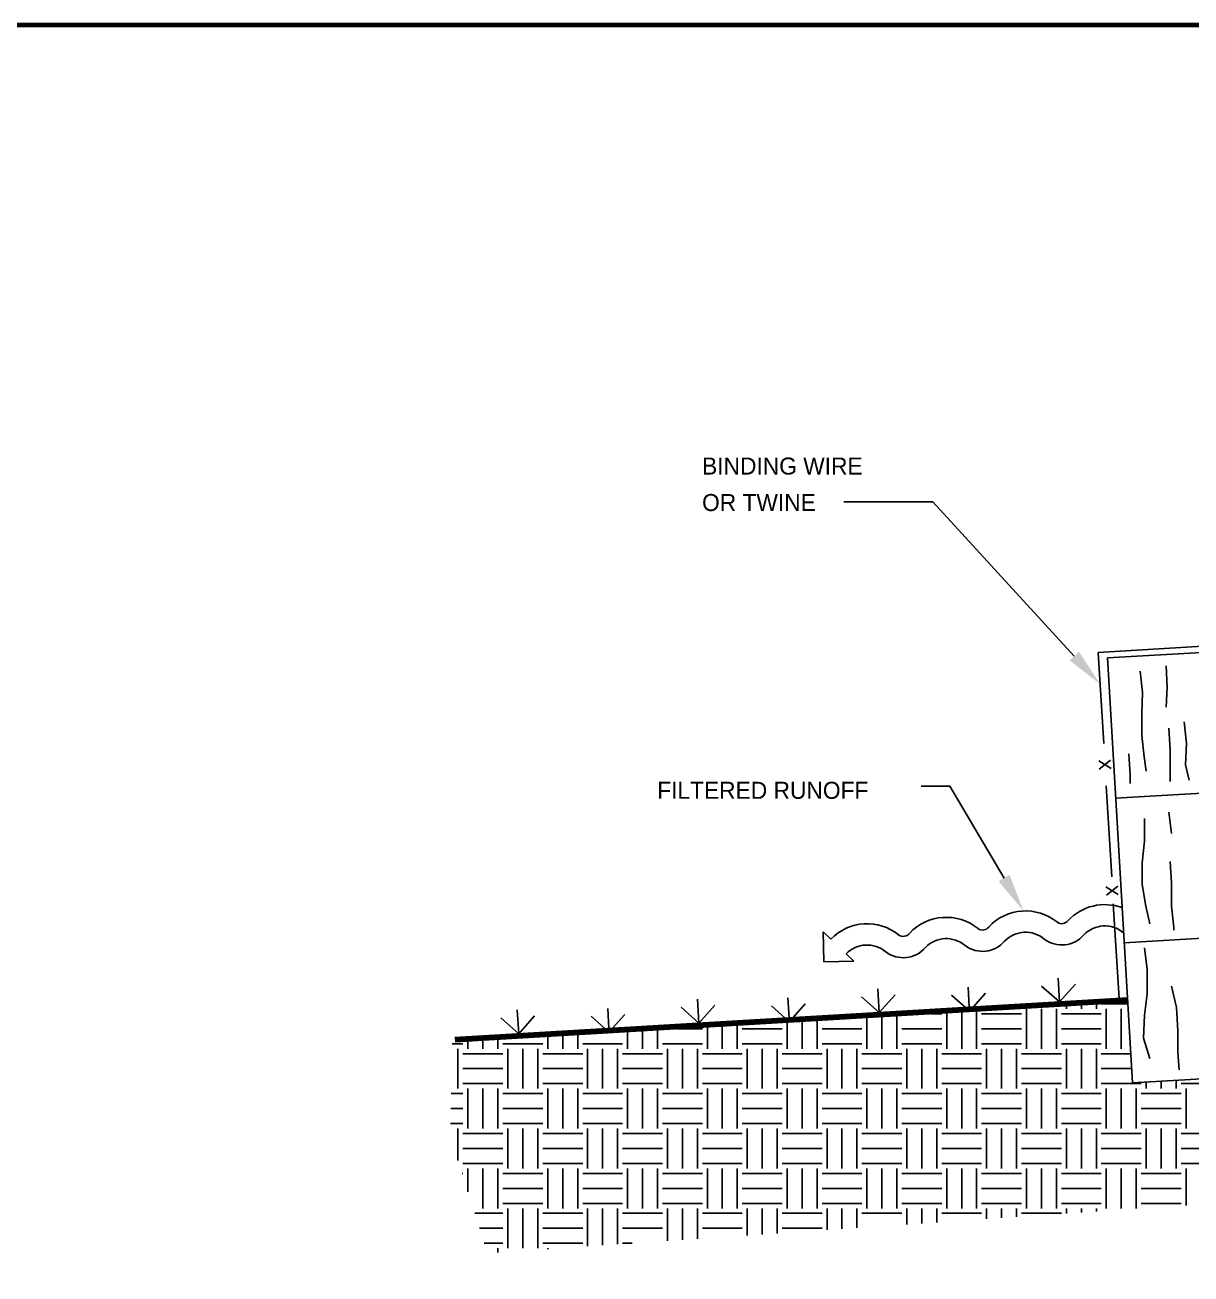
# Paper-space layout 'ESC' of a CAD drawing. Header units: feet, sheet in inches. Extents: x -1.2 to 33.8, y 0.1 to 22.9.
# Drawn here: x 11.842 to 15.591, y 18.884 to 22.899 of the extents above; entities that cross this region are included whole.
import ezdxf
from ezdxf.enums import TextEntityAlignment as Align

# ---------------------------------------------------------------- set-up
doc = ezdxf.new("R2010")
doc.units = ezdxf.units.FT
doc.header["$MEASUREMENT"] = 0
doc.layers.add('Border', color=118, linetype='Continuous', lineweight=70)
doc.layers.add('TBLK', color=7, linetype='Continuous')
doc.styles.add('LEROY', font='leroy.shx')
doc.styles.add('S6', font='simplex_.ttf', dxfattribs={"height": 0.104167})

# ---------------------------------------------------------------- blocks, each defined once
blk = doc.blocks.new('ESC DET')
at = {"layer": 'TBLK'}
for p, q in [((16.4143, 21.8753), (16.1278, 21.8753)), ((16.8687, 21.3793), (16.4143, 21.8753)), ((16.9751, 21.373), (18.1362, 21.4413)), ((16.9458, 21.3903), (17.3366, 21.4145)), ((16.9633, 21.0982), (16.9458, 21.3903)), ((17.0554, 20.007), (16.9751, 21.373)), ((17.0805, 21.3309), (17.0879, 21.262)), ((17.1642, 21.3482), (17.1669, 21.2793)), ((17.1669, 21.2793), (17.1642, 21.2153)), ((17.0879, 21.262), (17.0855, 21.1932)), ((17.0855, 21.1932), (17.0855, 21.1243)), ((17.2216, 21.1679), (17.2298, 21.0986)), ((17.0855, 21.1243), (17.0929, 21.0555)), ((17.1725, 21.1477), (17.1766, 21.0781)), ((17.1766, 21.0781), (17.1766, 20.9761)), ((17.2298, 21.0986), (17.2257, 21.0292)), ((17.0438, 21.0654), (17.0485, 20.9966)), ((17.0929, 21.0555), (17.1002, 21.0087)), ((17.2257, 21.0292), (17.238, 20.9803)), ((16.4686, 20.9613), (16.3765, 20.9613)), ((16.6428, 20.6658), (16.4686, 20.9613)), ((16.9889, 20.6701), (16.9715, 20.9616)), ((17.0016, 20.9222), (18.1627, 20.9905)), ((17.0485, 20.9966), (17.0485, 20.9696)), ((17.1728, 20.8778), (17.181, 20.8085)), ((17.0948, 20.8576), (17.0948, 20.7841)), ((17.0948, 20.7841), (17.0866, 20.7148)), ((17.1766, 20.7189), (17.1807, 20.6493)), ((17.0866, 20.7148), (17.0866, 20.6454)), ((17.0866, 20.6454), (17.0989, 20.5758)), ((17.1807, 20.6493), (17.1807, 20.5758)), ((17.0124, 20.2786), (16.9941, 20.5829)), ((17.0989, 20.5758), (17.1111, 20.5186)), ((17.1807, 20.5758), (17.1889, 20.5064)), ((18.19, 20.5261), (17.0289, 20.4578)), ((16.061, 20.4929), (16.063, 20.3961)), ((16.0857, 20.4692), (16.061, 20.4929)), ((17.1889, 20.5064), (17.1889, 20.4982)), ((17.0948, 20.4412), (17.103, 20.3716)), ((16.063, 20.3961), (16.1597, 20.3981)), ((16.1597, 20.3981), (16.135, 20.4218)), ((17.103, 20.3716), (17.103, 20.294)), ((16.5311, 20.2503), (16.5273, 20.3151)), ((16.8209, 20.2674), (16.7634, 20.3185)), ((16.8209, 20.2674), (16.8164, 20.3442)), ((16.8209, 20.2674), (16.872, 20.3249)), ((17.1807, 20.3186), (17.1971, 20.2492)), ((14.8772, 20.153), (17.0394, 20.2802)), ((14.8774, 20.1496), (17.0396, 20.2768)), ((15.6619, 20.1992), (15.6573, 20.276)), ((15.9516, 20.2162), (15.9478, 20.281)), ((16.2414, 20.2333), (16.1839, 20.2844)), ((16.2414, 20.2333), (16.2369, 20.3101)), ((16.2414, 20.2333), (16.2925, 20.2908)), ((16.5191, 20.2496), (16.4743, 20.2894)), ((16.5432, 20.251), (16.583, 20.2958)), ((17.103, 20.294), (17.0948, 20.2246)), ((14.8776, 20.1462), (17.0398, 20.2734)), ((14.8778, 20.1428), (17.04, 20.27)), ((14.878, 20.1394), (17.0402, 20.2666)), ((15.0823, 20.1651), (15.0778, 20.2419)), ((15.3721, 20.1821), (15.3683, 20.2469)), ((15.6619, 20.1992), (15.6043, 20.2503)), ((15.6619, 20.1992), (15.713, 20.2567)), ((15.9395, 20.2155), (15.8948, 20.2553)), ((15.9637, 20.2169), (16.0035, 20.2617)), ((16.5066, 20.1172), (16.5066, 20.2352)), ((16.5547, 20.1172), (16.5547, 20.238)), ((16.6829, 20.2454), (16.6829, 20.2456)), ((16.715, 20.1172), (16.715, 20.2454)), ((16.7631, 20.1172), (16.7631, 20.2454)), ((16.8112, 20.1172), (16.8112, 20.2454)), ((16.8433, 20.2454), (16.8433, 20.255)), ((16.8914, 20.2454), (16.8914, 20.2578)), ((16.9395, 20.2454), (16.9395, 20.2606)), ((16.9555, 20.2615), (17.0405, 20.2615)), ((16.9716, 20.1172), (16.9716, 20.2454)), ((17.0197, 20.1172), (17.0197, 20.2454)), ((17.1971, 20.2492), (17.2012, 20.1757)), ((15.0823, 20.1651), (15.0248, 20.2162)), ((15.0823, 20.1651), (15.1335, 20.2226)), ((15.36, 20.1814), (15.3153, 20.2212)), ((15.3842, 20.1829), (15.4239, 20.2276)), ((15.9453, 20.1172), (15.9453, 20.2022)), ((15.9934, 20.1172), (15.9934, 20.205)), ((16.0415, 20.1172), (16.0415, 20.2078)), ((16.2019, 20.1172), (16.2019, 20.2173)), ((16.25, 20.1172), (16.25, 20.2201)), ((16.2981, 20.1172), (16.2981, 20.2229)), ((16.4086, 20.2294), (16.4424, 20.2294)), ((16.4585, 20.1172), (16.4585, 20.2323)), ((16.5707, 20.2294), (16.699, 20.2294)), ((16.8273, 20.2294), (16.9555, 20.2294)), ((17.0948, 20.2246), (17.0907, 20.1511)), ((15.1757, 20.1172), (15.1757, 20.1569)), ((15.2238, 20.1172), (15.2238, 20.1597)), ((15.2719, 20.1172), (15.2719, 20.1625)), ((15.4322, 20.1172), (15.4322, 20.172)), ((15.4803, 20.1172), (15.4803, 20.1748)), ((15.5284, 20.1172), (15.5284, 20.1776)), ((15.5908, 20.1813), (15.6727, 20.1813)), ((15.6888, 20.1172), (15.6888, 20.1871)), ((15.7369, 20.1172), (15.7369, 20.1899)), ((15.785, 20.1172), (15.785, 20.1927)), ((15.801, 20.1813), (15.9293, 20.1813)), ((16.0576, 20.1813), (16.1859, 20.1813)), ((16.3141, 20.1813), (16.4424, 20.1813)), ((16.5707, 20.1813), (16.699, 20.1813)), ((16.8273, 20.1813), (16.9555, 20.1813)), ((17.2012, 20.1757), (17.2012, 20.1063)), ((14.8687, 20.1332), (14.9031, 20.1332)), ((14.887, 19.9889), (14.887, 20.1172)), ((14.9191, 20.1172), (14.9191, 20.1418)), ((14.9672, 20.1172), (14.9672, 20.1446)), ((15.0153, 20.1172), (15.0153, 20.1475)), ((15.0313, 20.1332), (15.1596, 20.1332)), ((15.0474, 19.9889), (15.0474, 20.1172)), ((15.0955, 19.9889), (15.0955, 20.1172)), ((15.1436, 19.9889), (15.1436, 20.1172)), ((15.2879, 20.1332), (15.4162, 20.1332)), ((15.3039, 19.9889), (15.3039, 20.1172)), ((15.352, 19.9889), (15.352, 20.1172)), ((15.4001, 19.9889), (15.4001, 20.1172)), ((15.5445, 20.1332), (15.6727, 20.1332)), ((15.5605, 19.9889), (15.5605, 20.1172)), ((15.6086, 19.9889), (15.6086, 20.1172)), ((15.6567, 19.9889), (15.6567, 20.1172)), ((15.801, 20.1332), (15.9293, 20.1332)), ((15.8171, 19.9889), (15.8171, 20.1172)), ((15.8652, 19.9889), (15.8652, 20.1172)), ((15.9133, 19.9889), (15.9133, 20.1172)), ((16.0576, 20.1332), (16.1859, 20.1332)), ((16.0736, 19.9889), (16.0736, 20.1172)), ((16.1217, 19.9889), (16.1217, 20.1172)), ((16.1698, 19.9889), (16.1698, 20.1172)), ((16.3141, 20.1332), (16.4424, 20.1332)), ((16.3302, 19.9889), (16.3302, 20.1172)), ((16.3783, 19.9889), (16.3783, 20.1172)), ((16.4264, 19.9889), (16.4264, 20.1172)), ((16.5707, 20.1332), (16.699, 20.1332)), ((16.5867, 19.9889), (16.5867, 20.1172)), ((16.6348, 19.9889), (16.6348, 20.1172)), ((16.6829, 19.9889), (16.6829, 20.1172)), ((16.8273, 20.1332), (16.9555, 20.1332)), ((16.8433, 19.9889), (16.8433, 20.1172)), ((16.8914, 19.9889), (16.8914, 20.1172)), ((16.9395, 19.9889), (16.9395, 20.1172)), ((17.0907, 20.1511), (17.1111, 20.0859)), ((14.9031, 20.1011), (15.0313, 20.1011)), ((15.1596, 20.1011), (15.2879, 20.1011)), ((15.4162, 20.1011), (15.5445, 20.1011)), ((15.6727, 20.1011), (15.801, 20.1011)), ((15.9293, 20.1011), (16.0576, 20.1011)), ((16.1859, 20.1011), (16.3141, 20.1011)), ((16.4424, 20.1011), (16.5707, 20.1011)), ((16.699, 20.1011), (16.8273, 20.1011)), ((16.9555, 20.1011), (17.0499, 20.1011)), ((18.2165, 20.0753), (17.0554, 20.007)), ((17.2012, 20.1063), (17.2053, 20.0492)), ((14.9031, 20.053), (15.0313, 20.053)), ((15.1596, 20.053), (15.2879, 20.053)), ((15.4162, 20.053), (15.5445, 20.053)), ((15.6727, 20.053), (15.801, 20.053)), ((15.9293, 20.053), (16.0576, 20.053)), ((16.1859, 20.053), (16.3141, 20.053)), ((16.4424, 20.053), (16.5707, 20.053)), ((16.699, 20.053), (16.8273, 20.053)), ((16.9555, 20.053), (17.0527, 20.053)), ((14.9031, 20.0049), (15.0313, 20.0049)), ((15.1596, 20.0049), (15.2879, 20.0049)), ((15.4162, 20.0049), (15.5445, 20.0049)), ((15.6727, 20.0049), (15.801, 20.0049)), ((15.9293, 20.0049), (16.0576, 20.0049)), ((16.1859, 20.0049), (16.3141, 20.0049)), ((16.4424, 20.0049), (16.5707, 20.0049)), ((16.699, 20.0049), (16.8273, 20.0049)), ((16.9555, 20.0049), (17.0838, 20.0049)), ((17.0999, 19.9889), (17.0999, 20.0096)), ((17.148, 19.9889), (17.148, 20.0125)), ((17.1961, 19.9889), (17.1961, 20.0153)), ((17.2121, 20.0049), (17.3404, 20.0049)), ((14.8646, 19.9728), (14.9031, 19.9728)), ((14.9191, 19.8606), (14.9191, 19.9889)), ((14.9672, 19.8606), (14.9672, 19.9889)), ((15.0153, 19.8606), (15.0153, 19.9889)), ((15.0313, 19.9728), (15.1596, 19.9728)), ((15.1757, 19.8606), (15.1757, 19.9889)), ((15.2238, 19.8606), (15.2238, 19.9889)), ((15.2719, 19.8606), (15.2719, 19.9889)), ((15.2879, 19.9728), (15.4162, 19.9728)), ((15.4322, 19.8606), (15.4322, 19.9889)), ((15.4803, 19.8606), (15.4803, 19.9889)), ((15.5284, 19.8606), (15.5284, 19.9889)), ((15.5445, 19.9728), (15.6727, 19.9728)), ((15.6888, 19.8606), (15.6888, 19.9889)), ((15.7369, 19.8606), (15.7369, 19.9889)), ((15.785, 19.8606), (15.785, 19.9889)), ((15.801, 19.9728), (15.9293, 19.9728)), ((15.9453, 19.8606), (15.9453, 19.9889)), ((15.9934, 19.8606), (15.9934, 19.9889)), ((16.0415, 19.8606), (16.0415, 19.9889)), ((16.0576, 19.9728), (16.1859, 19.9728)), ((16.2019, 19.8606), (16.2019, 19.9889)), ((16.25, 19.8606), (16.25, 19.9889)), ((16.2981, 19.8606), (16.2981, 19.9889)), ((16.3141, 19.9728), (16.4424, 19.9728)), ((16.4585, 19.8606), (16.4585, 19.9889)), ((16.5066, 19.8606), (16.5066, 19.9889)), ((16.5547, 19.8606), (16.5547, 19.9889)), ((16.5707, 19.9728), (16.699, 19.9728)), ((16.715, 19.8606), (16.715, 19.9889)), ((16.7631, 19.8606), (16.7631, 19.9889)), ((16.8112, 19.8606), (16.8112, 19.9889)), ((16.8273, 19.9728), (16.9555, 19.9728)), ((16.9716, 19.8606), (16.9716, 19.9889)), ((17.0197, 19.8606), (17.0197, 19.9889)), ((17.0678, 19.8606), (17.0678, 19.9889)), ((17.0838, 19.9728), (17.2121, 19.9728)), ((17.2281, 19.8606), (17.2281, 19.9889)), ((14.8636, 19.9247), (14.9031, 19.9247)), ((15.0313, 19.9247), (15.1596, 19.9247)), ((15.2879, 19.9247), (15.4162, 19.9247)), ((15.5445, 19.9247), (15.6727, 19.9247)), ((15.801, 19.9247), (15.9293, 19.9247)), ((16.0576, 19.9247), (16.1859, 19.9247)), ((16.3141, 19.9247), (16.4424, 19.9247)), ((16.5707, 19.9247), (16.699, 19.9247)), ((16.8273, 19.9247), (16.9555, 19.9247)), ((17.0838, 19.9247), (17.2121, 19.9247)), ((14.8627, 19.8766), (14.9031, 19.8766)), ((15.0313, 19.8766), (15.1596, 19.8766)), ((15.2879, 19.8766), (15.4162, 19.8766)), ((15.5445, 19.8766), (15.6727, 19.8766)), ((15.801, 19.8766), (15.9293, 19.8766)), ((16.0576, 19.8766), (16.1859, 19.8766)), ((16.3141, 19.8766), (16.4424, 19.8766)), ((16.5707, 19.8766), (16.699, 19.8766)), ((16.8273, 19.8766), (16.9555, 19.8766)), ((17.0838, 19.8766), (17.2121, 19.8766)), ((14.887, 19.7573), (14.887, 19.8606)), ((14.9031, 19.8446), (15.0313, 19.8446)), ((15.0474, 19.7323), (15.0474, 19.8606)), ((15.0955, 19.7323), (15.0955, 19.8606)), ((15.1436, 19.7323), (15.1436, 19.8606)), ((15.1596, 19.8446), (15.2879, 19.8446)), ((15.3039, 19.7323), (15.3039, 19.8606)), ((15.352, 19.7323), (15.352, 19.8606)), ((15.4001, 19.7323), (15.4001, 19.8606)), ((15.4162, 19.8446), (15.5445, 19.8446)), ((15.5605, 19.7323), (15.5605, 19.8606)), ((15.6086, 19.7323), (15.6086, 19.8606)), ((15.6567, 19.7323), (15.6567, 19.8606)), ((15.6727, 19.8446), (15.801, 19.8446)), ((15.8171, 19.7323), (15.8171, 19.8606)), ((15.8652, 19.7323), (15.8652, 19.8606)), ((15.9133, 19.7323), (15.9133, 19.8606)), ((15.9293, 19.8446), (16.0576, 19.8446)), ((16.0736, 19.7323), (16.0736, 19.8606)), ((16.1217, 19.7323), (16.1217, 19.8606)), ((16.1698, 19.7323), (16.1698, 19.8606)), ((16.1859, 19.8446), (16.3141, 19.8446)), ((16.3302, 19.7323), (16.3302, 19.8606)), ((16.3783, 19.7323), (16.3783, 19.8606)), ((16.4264, 19.7323), (16.4264, 19.8606)), ((16.4424, 19.8446), (16.5707, 19.8446)), ((16.5867, 19.7323), (16.5867, 19.8606)), ((16.6348, 19.7323), (16.6348, 19.8606)), ((16.6829, 19.7323), (16.6829, 19.8606)), ((16.699, 19.8446), (16.8273, 19.8446)), ((16.8433, 19.7323), (16.8433, 19.8606)), ((16.8914, 19.7323), (16.8914, 19.8606)), ((16.9395, 19.7323), (16.9395, 19.8606)), ((16.9555, 19.8446), (17.0838, 19.8446)), ((17.0999, 19.7323), (17.0999, 19.8606)), ((17.148, 19.7323), (17.148, 19.8606)), ((17.1961, 19.7323), (17.1961, 19.8606)), ((17.2121, 19.8446), (17.3404, 19.8446)), ((14.9031, 19.7965), (15.0313, 19.7965)), ((15.1596, 19.7965), (15.2879, 19.7965)), ((15.4162, 19.7965), (15.5445, 19.7965)), ((15.6727, 19.7965), (15.801, 19.7965)), ((15.9293, 19.7965), (16.0576, 19.7965)), ((16.1859, 19.7965), (16.3141, 19.7965)), ((16.4424, 19.7965), (16.5707, 19.7965)), ((16.699, 19.7965), (16.8273, 19.7965)), ((16.9555, 19.7965), (17.0838, 19.7965)), ((17.2121, 19.7965), (17.3404, 19.7965)), ((14.9001, 19.7163), (14.9031, 19.7163)), ((14.9031, 19.7484), (15.0313, 19.7484)), ((14.9191, 19.6566), (14.9191, 19.7323)), ((14.9672, 19.604), (14.9672, 19.7323)), ((15.0153, 19.604), (15.0153, 19.7323)), ((15.0313, 19.7163), (15.1596, 19.7163)), ((15.1596, 19.7484), (15.2879, 19.7484)), ((15.1757, 19.604), (15.1757, 19.7323)), ((15.2238, 19.604), (15.2238, 19.7323)), ((15.2719, 19.604), (15.2719, 19.7323)), ((15.2879, 19.7163), (15.4162, 19.7163)), ((15.4162, 19.7484), (15.5445, 19.7484)), ((15.4322, 19.604), (15.4322, 19.7323)), ((15.4803, 19.604), (15.4803, 19.7323)), ((15.5284, 19.604), (15.5284, 19.7323)), ((15.5445, 19.7163), (15.6727, 19.7163)), ((15.6727, 19.7484), (15.801, 19.7484)), ((15.6888, 19.604), (15.6888, 19.7323)), ((15.7369, 19.604), (15.7369, 19.7323)), ((15.785, 19.604), (15.785, 19.7323)), ((15.801, 19.7163), (15.9293, 19.7163)), ((15.9293, 19.7484), (16.0576, 19.7484)), ((15.9453, 19.604), (15.9453, 19.7323)), ((15.9934, 19.604), (15.9934, 19.7323)), ((16.0415, 19.604), (16.0415, 19.7323)), ((16.0576, 19.7163), (16.1859, 19.7163)), ((16.1859, 19.7484), (16.3141, 19.7484)), ((16.2019, 19.604), (16.2019, 19.7323)), ((16.25, 19.604), (16.25, 19.7323)), ((16.2981, 19.604), (16.2981, 19.7323)), ((16.3141, 19.7163), (16.4424, 19.7163)), ((16.4424, 19.7484), (16.5707, 19.7484)), ((16.4585, 19.604), (16.4585, 19.7323)), ((16.5066, 19.604), (16.5066, 19.7323)), ((16.5547, 19.604), (16.5547, 19.7323)), ((16.5707, 19.7163), (16.699, 19.7163)), ((16.699, 19.7484), (16.8273, 19.7484)), ((16.715, 19.604), (16.715, 19.7323)), ((16.7631, 19.604), (16.7631, 19.7323)), ((16.8112, 19.604), (16.8112, 19.7323)), ((16.8273, 19.7163), (16.9555, 19.7163)), ((16.9555, 19.7484), (17.0838, 19.7484)), ((16.9716, 19.604), (16.9716, 19.7323)), ((17.0197, 19.604), (17.0197, 19.7323)), ((17.0678, 19.604), (17.0678, 19.7323)), ((17.0838, 19.7163), (17.2121, 19.7163)), ((17.2121, 19.7484), (17.3404, 19.7484)), ((17.2281, 19.6136), (17.2281, 19.7323)), ((15.0313, 19.6682), (15.1596, 19.6682)), ((15.2879, 19.6682), (15.4162, 19.6682)), ((15.5445, 19.6682), (15.6727, 19.6682)), ((15.801, 19.6682), (15.9293, 19.6682)), ((16.0576, 19.6682), (16.1859, 19.6682)), ((16.3141, 19.6682), (16.4424, 19.6682)), ((16.5707, 19.6682), (16.699, 19.6682)), ((16.8273, 19.6682), (16.9555, 19.6682)), ((17.0838, 19.6682), (17.2121, 19.6682)), ((15.0313, 19.6201), (15.1596, 19.6201)), ((15.0474, 19.4758), (15.0474, 19.604)), ((15.0955, 19.4758), (15.0955, 19.604)), ((15.1436, 19.4758), (15.1436, 19.604)), ((15.2879, 19.6201), (15.4162, 19.6201)), ((15.3039, 19.482), (15.3039, 19.604)), ((15.352, 19.4853), (15.352, 19.604)), ((15.4001, 19.4886), (15.4001, 19.604)), ((15.5445, 19.6201), (15.6727, 19.6201)), ((15.5605, 19.4996), (15.5605, 19.604)), ((15.6086, 19.5028), (15.6086, 19.604)), ((15.6567, 19.5061), (15.6567, 19.604)), ((15.801, 19.6201), (15.9293, 19.6201)), ((15.8171, 19.5171), (15.8171, 19.604)), ((15.8652, 19.5204), (15.8652, 19.604)), ((15.9133, 19.5237), (15.9133, 19.604)), ((16.0576, 19.6201), (16.1859, 19.6201)), ((16.0736, 19.5347), (16.0736, 19.604)), ((16.1217, 19.5379), (16.1217, 19.604)), ((16.1698, 19.5412), (16.1698, 19.604)), ((16.3141, 19.6201), (16.4424, 19.6201)), ((16.3302, 19.5522), (16.3302, 19.604)), ((16.3783, 19.5555), (16.3783, 19.604)), ((16.4264, 19.5588), (16.4264, 19.604)), ((16.5707, 19.6201), (16.699, 19.6201)), ((16.5867, 19.5698), (16.5867, 19.604)), ((16.6348, 19.573), (16.6348, 19.604)), ((16.6829, 19.5763), (16.6829, 19.604)), ((16.8273, 19.6201), (16.9555, 19.6201)), ((16.8433, 19.5873), (16.8433, 19.604)), ((16.8914, 19.5906), (16.8914, 19.604)), ((16.9395, 19.5939), (16.9395, 19.604)), ((17.0838, 19.6201), (17.2121, 19.6201)), ((14.9409, 19.588), (15.0313, 19.588)), ((15.1596, 19.588), (15.2879, 19.588)), ((15.4162, 19.588), (15.5445, 19.588)), ((15.6727, 19.588), (15.801, 19.588)), ((15.9293, 19.588), (16.0576, 19.588)), ((16.1859, 19.588), (16.3141, 19.588)), ((16.4424, 19.588), (16.5707, 19.588)), ((16.699, 19.588), (16.8273, 19.588)), ((14.9562, 19.5399), (15.0313, 19.5399)), ((15.1596, 19.5399), (15.2879, 19.5399)), ((15.4162, 19.5399), (15.5445, 19.5399)), ((15.6727, 19.5399), (15.801, 19.5399)), ((15.9293, 19.5399), (16.0576, 19.5399)), ((14.9715, 19.4918), (15.0313, 19.4918)), ((15.0153, 19.4623), (15.0153, 19.4758)), ((15.1596, 19.4918), (15.2879, 19.4918)), ((15.1757, 19.4732), (15.1757, 19.4758)), ((15.4162, 19.4918), (15.4471, 19.4918))]:
    blk.add_line(p, q, dxfattribs=at)
for centre, radius, start, end in [((16.712, 20.3979), 0.1619, 50.8269, 137.1081), ((16.9668, 20.4184), 0.1619, 69.9465, 137.1081), ((16.2025, 20.357), 0.1619, 50.8269, 136.1477), ((16.4572, 20.3775), 0.1619, 50.8269, 137.1081), ((16.8285, 20.5441), 0.0251, 235.4732, 321.7545), ((16.3189, 20.5032), 0.0251, 235.4732, 321.7545), ((16.5737, 20.5236), 0.0251, 235.4732, 321.7545), ((16.712, 20.3979), 0.0935, 49.8664, 136.1477), ((16.8285, 20.5441), 0.0935, 233.0323, 319.3136), ((16.9668, 20.4184), 0.0935, 49.8664, 136.1477), ((16.2025, 20.357), 0.0935, 49.8664, 136.1477), ((16.3189, 20.5032), 0.0935, 233.0323, 319.3136), ((16.4572, 20.3775), 0.0935, 49.8664, 136.1477), ((16.5737, 20.5236), 0.0935, 233.0323, 319.3136)]:
    blk.add_arc(centre, radius, start, end, dxfattribs=at)
for points in [[(16.8838, 21.3932), (16.8536, 21.3655), (16.9519, 21.2885)], [(16.6605, 20.6762), (16.6251, 20.6553), (16.7053, 20.5597)]]:
    blk.add_solid(points, dxfattribs=at)
at = {"layer": 'TBLK', "style": 'LEROY'}
for s, height, p in [('BINDING WIRE', 0.054733, (15.6718, 21.9626)), ('OR TWINE', 0.05473, (15.6718, 21.8453)), ('FILTERED RUNOFF', 0.054733, (15.5275, 20.9203))]:
    blk.add_text(s, height=height, dxfattribs=at).set_placement(p)
at = {"layer": 'TBLK', "style": 'S6'}
for p in [(16.9481, 21.0287), (16.9711, 20.6238)]:
    blk.add_text('x', height=0.057, rotation=273.4261, dxfattribs=at).set_placement(p, align=Align.CENTER)
blk = doc.blocks.new('A$Ca8f96253')
at = {"layer": 'Border'}
blk.add_lwpolyline([(32.8026, 11.2123), (32.8026, -11.2123, -0.414214), (32.6047, -11.4103), (1.4979, -11.4103, -0.414214), (1.3, -11.2123), (1.3, 11.2123, -0.414214), (1.4979, 11.4103), (32.6047, 11.4103, -0.414214)], format="xyb", close=True, dxfattribs=at)

psp = doc.layouts.new('ESC')

# ---------------------------------------------------------------- block references
psp.add_blockref('ESC DET', (-1.6527, -0.5087))
at = {"layer": 'TBLK'}
psp.add_blockref('A$Ca8f96253', (-1.1245, 11.4887), dxfattribs=at)

doc.saveas('drawing.dxf')
